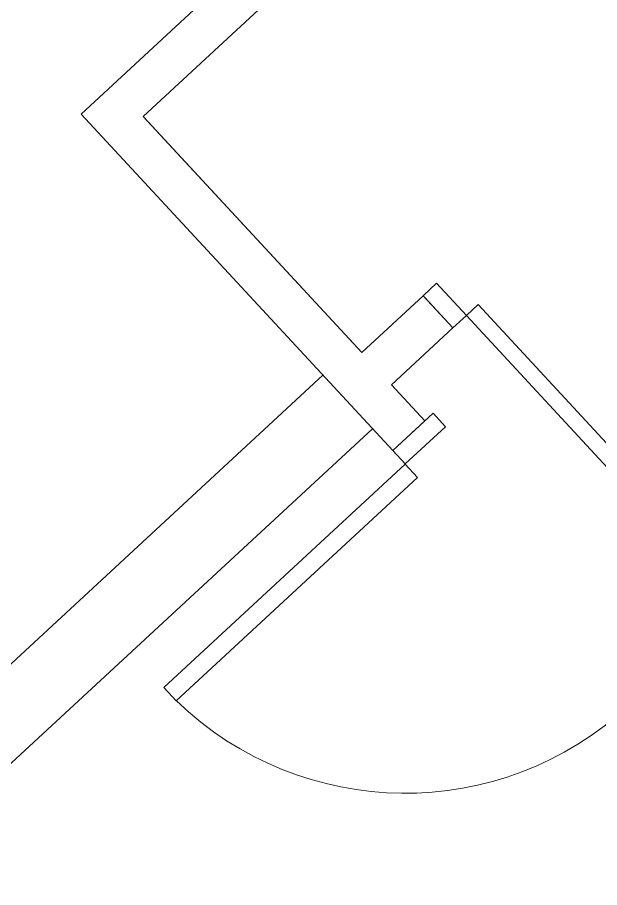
# Model space of a CAD drawing. Header units: centimetres. Extents: x 139057 to 200038, y 34824 to 80516.
# Drawn here: x 164844.4 to 165003.5, y 49003 to 49241 of the extents above; entities that cross this region are included whole.
import ezdxf

# ---------------------------------------------------------------- set-up
doc = ezdxf.new("R2010")
doc.units = ezdxf.units.CM
doc.header["$LTSCALE"] = 100
doc.layers.get('0').update_dxf_attribs({"lineweight": 0})
doc.layers.add('430_TAVOLATI_001-AM_0', color=3, linetype='Continuous', lineweight=0)
doc.layers.add('441_SERRAMENTI_001-AM_0', color=1, linetype='Continuous', lineweight=0)
doc.layers.add('A-MCLS3-15', color=50, linetype='Continuous')
doc.layers.add('A-MCLS4-12', color=61, linetype='Continuous')

# ---------------------------------------------------------------- blocks, each defined once
blk = doc.blocks.new('B-CORE-P1$0$leafmet')
at = {"color": 0}
blk.add_lwpolyline([(0, 0), (44, 0), (44, 1), (0, 1)], close=True, dxfattribs=at)

msp = doc.modelspace()

# ---------------------------------------------------------------- linework, layer by layer
at = {"layer": '430_TAVOLATI_001-AM_0'}
for p, q in [((164792.3, 49017.64, 0), (164927.87, 49143.17, 0)), ((164805.89, 49002.96, 0), (164941.46, 49128.5, 0))]:
    msp.add_line(p, q, dxfattribs=at)
at = {"layer": '441_SERRAMENTI_001-AM_0'}
msp.add_line((164963.45, 49156.09, 0), (164955.8, 49164.35, 0), dxfattribs=at)
at = {"layer": '441_SERRAMENTI_001-AM_0', "elevation": 0}
msp.add_lwpolyline([(164963.45, 49156.09), (164967.12, 49159.48), (164958.96, 49168.29), (164955.3, 49164.89)], dxfattribs=at)
at = {"layer": '441_SERRAMENTI_001-AM_0', "extrusion": (-3.67079e-09, 5.03802e-09, 1), "elevation": 0}
for points in [[(164950.39, 49118.85), (164961.39, 49129.05), (164957.99, 49132.72), (164946.99, 49122.52)], [(164953.79, 49115.18), (164950.39, 49118.84), (164884.36, 49057.7), (164887.76, 49054.03)]]:
    msp.add_lwpolyline(points, close=True, dxfattribs=at)
at = {"layer": '441_SERRAMENTI_001-AM_0'}
msp.add_arc((164950.36, 49118.72, 0), 89.94, 225.9469, 312.8682, dxfattribs=at)
at = {"layer": 'A-MCLS3-15'}
for p, q in [((164938.51, 49149.34, 0), (164878.92, 49213.69, 0)), ((164963.45, 49156.09, 0), (164955.3, 49164.89, 0))]:
    msp.add_line(p, q, dxfattribs=at)
at = {"layer": 'A-MCLS4-12'}
for p, q in [((165065.14, 49402.9, 0), (164861.76, 49214.57, 0)), ((165073.29, 49394.09, 0), (164878.71, 49213.91, 0)), ((164946.99, 49122.52, 0), (164861.76, 49214.57, 0)), ((164938.51, 49149.34, 0), (164878.71, 49213.91, 0)), ((164955.3, 49164.89, 0), (164938.51, 49149.34, 0)), ((164963.45, 49156.09, 0), (164955.3, 49164.89, 0)), ((164963.45, 49156.09, 0), (164946.65, 49140.54, 0)), ((164946.65, 49140.54, 0), (164955.79, 49130.67, 0)), ((164946.99, 49122.52, 0), (164955.79, 49130.67, 0))]:
    msp.add_line(p, q, dxfattribs=at)

# ---------------------------------------------------------------- block references
at = {"layer": '441_SERRAMENTI_001-AM_0', "xscale": -0.1, "yscale": 60.00000000012707, "zscale": 0.1, "rotation": 222.7997850701609}
msp.add_blockref('B-CORE-P1$0$leafmet', (164967.12, 49159.48, 0.1), dxfattribs=at)

doc.saveas('drawing.dxf')
